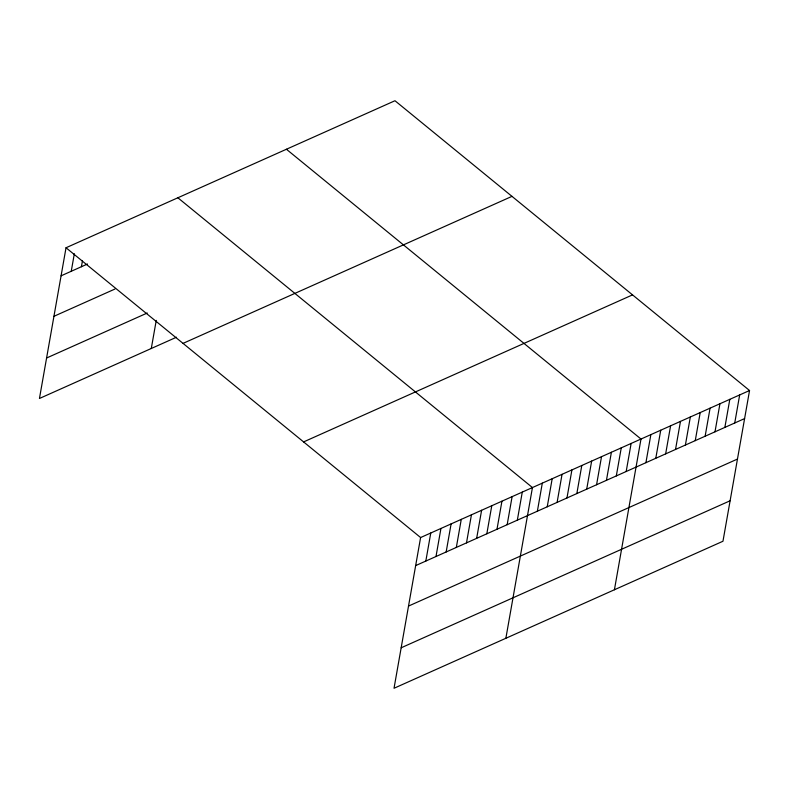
<?xml version="1.0" encoding="UTF-8"?>
<svg xmlns="http://www.w3.org/2000/svg" width="789" height="789" viewBox="0 0 789 789"><rect width="100%" height="100%" fill="white"/><g stroke="black" fill="none" stroke-linecap="round" stroke-linejoin="round"><path stroke-width="1.18" d="M749.55 390.516L420.606 537.546L394.027 688.264L722.971 541.244L749.55 390.516L394.973 100.736L66.029 247.756L39.45 398.484L176.509 337.219M71.247 271.278L74.334 253.742M81.415 266.741L82.441 260.893M151.291 348.491L156.252 320.383M425.823 561.068L430.774 532.999M435.992 556.521L440.943 528.452M446.16 551.975L451.101 523.906M456.328 547.428L461.269 519.359M466.496 542.881L471.437 514.822M476.655 538.345L481.606 510.276M486.823 533.798L491.774 505.729M496.991 529.251L501.942 501.183M507.159 524.705L512.11 496.646M517.328 520.168L522.279 492.099M505.867 638.281L532.447 487.553L177.87 197.773M537.368 511.213L542.309 483.144M547.231 506.794L552.182 478.736M557.103 502.386L562.054 474.317M566.966 497.977L571.917 469.909M576.838 493.569L581.789 465.5M586.71 489.16L591.651 461.092M596.573 484.742L601.524 456.673M606.445 480.333L611.396 452.265M616.308 475.925L621.259 447.856M626.18 471.516L631.131 443.448M614.424 589.758L640.993 439.039L286.417 149.249M645.915 462.689L650.866 434.621M655.787 458.281L660.738 430.212M665.65 453.872L670.601 425.804M675.522 449.464L680.473 421.395M685.394 445.045L690.336 416.986M695.257 440.637L700.208 412.568M705.129 436.228L710.08 408.16M714.992 431.82L719.943 403.751M724.864 427.401L729.815 399.342M734.737 422.993L739.678 394.924M61.078 275.825L87.51 264.009M53.938 316.3L114.947 289.04M46.59 358.009L147.247 313.016M183.038 343.383L511.982 196.362M303.597 441.909L632.541 294.889M415.655 565.605L744.599 418.584M408.515 606.08L737.468 459.06M401.167 647.789L730.111 500.768M66.029 247.756L420.606 537.546"/></g></svg>
